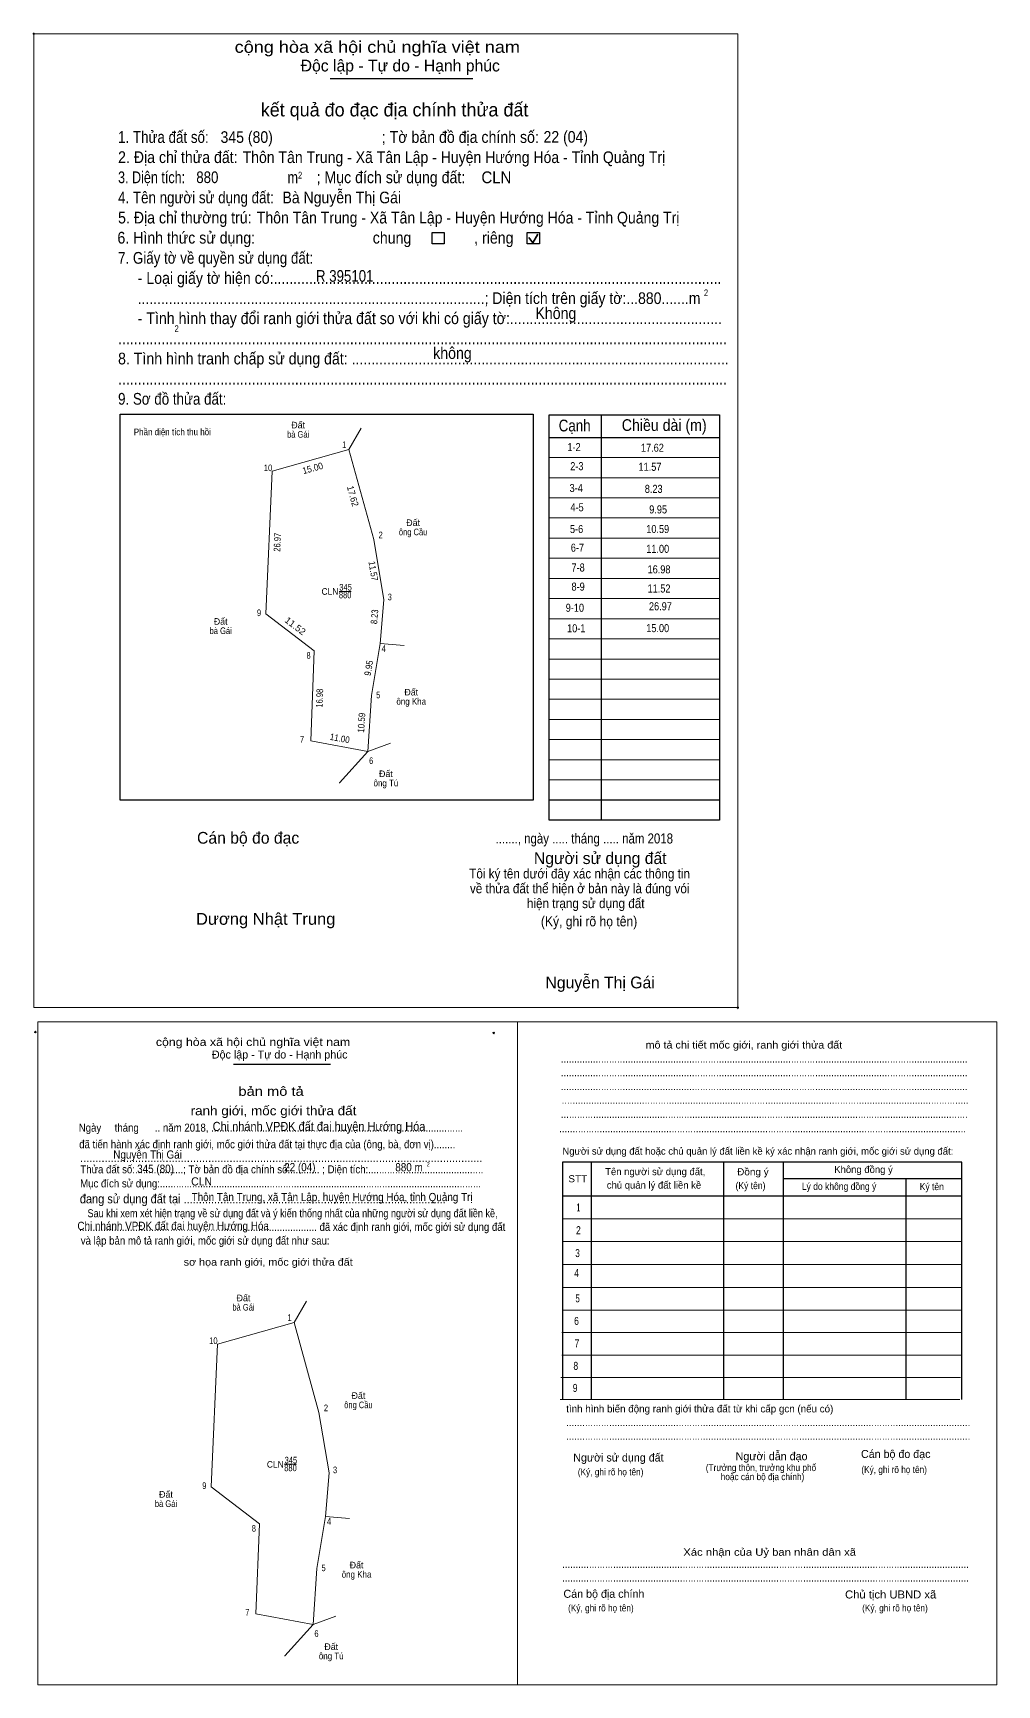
# Model space of a CAD drawing. Header units: metres. Extents: x 547634 to 549214, y 1835219 to 1835577.
# Drawn here: x 549032.4 to 549214.3, y 1835265.6 to 1835577.4 of the extents above; entities that cross this region are included whole.
import ezdxf
from ezdxf.enums import TextEntityAlignment as Align

# ---------------------------------------------------------------- set-up
doc = ezdxf.new("R2010")
doc.units = ezdxf.units.M
doc.header["$LTSCALE"] = 0.57
doc.header["$PDMODE"] = 32
doc.header["$PDSIZE"] = 0.285
doc.linetypes.add('DOTTED', pattern=[1.5, 0.3, -1.2])
for name, color, linetype, lineweight in [('1', 7, 'DOTTED', 13), ('10', 7, 'Continuous', 13), ('4', 7, 'Continuous', 13), ('6', 7, 'Continuous', 13), ('63', 7, 'Continuous', 13), ('7', 7, 'Continuous', 13)]:
    doc.layers.add(name, color=color, linetype=linetype, lineweight=lineweight)
doc.layers.add('25', color=7, linetype='Continuous')
doc.layers.add('30', color=7, linetype='Continuous')

msp = doc.modelspace()

# ---------------------------------------------------------------- linework, layer by layer
at = {"layer": '10'}
for p, q in [((549099.88, 1835443.34), (549095.61, 1835441.79)), ((549089.56, 1835278.62), (549085.29, 1835277.07))]:
    msp.add_line(p, q, dxfattribs=at)
for points in [[(549094.34, 1835502.8), (549091.98, 1835498.77), (549096.69, 1835481.79), (549098.58, 1835470.38), (549097.92, 1835462.18)], [(549095.61, 1835441.79), (549096.29, 1835452.36), (549097.92, 1835462.18), (549102.44, 1835461.8)], [(549090.26, 1835435.8), (549090.24, 1835435.87), (549095.61, 1835441.79)], [(549084.02, 1835338.08), (549081.66, 1835334.05), (549086.37, 1835317.07), (549088.26, 1835305.66), (549087.6, 1835297.46)], [(549085.29, 1835277.07), (549085.97, 1835287.64), (549087.6, 1835297.46), (549092.12, 1835297.08)], [(549079.94, 1835271.08), (549079.92, 1835271.15), (549085.29, 1835277.07)]]:
    msp.add_lwpolyline(points, dxfattribs=at)
at = {"layer": '4'}
for p, q in [((549091.98, 1835498.77), (549077.55, 1835494.69)), ((549095.61, 1835441.79), (549084.8, 1835443.8)), ((549081.66, 1835334.05), (549067.23, 1835329.97)), ((549085.29, 1835277.07), (549074.48, 1835279.08))]:
    msp.add_line(p, q, dxfattribs=at)
for points in [[(549084.8, 1835443.8), (549085.49, 1835460.77), (549076.33, 1835467.75), (549077.55, 1835494.69)], [(549074.48, 1835279.08), (549075.17, 1835296.05), (549066.01, 1835303.03), (549067.23, 1835329.97)]]:
    msp.add_lwpolyline(points, dxfattribs=at)
at = {"layer": '63'}
for p, q in [((549090.15, 1835472), (549092.46, 1835472)), ((549079.83, 1835307.28), (549082.14, 1835307.28))]:
    msp.add_line(p, q, dxfattribs=at)
at = {"layer": '7', "lineweight": 25}
for p, q in [((549088.51, 1835568.79), (549115.38, 1835568.79)), ((549129.82, 1835428.83), (549129.82, 1835505.3)), ((549139.64, 1835505.3), (549139.64, 1835428.83)), ((549129.82, 1835501.06), (549161.95, 1835501.06)), ((549161.95, 1835432.63), (549129.82, 1835432.63)), ((549161.95, 1835428.83), (549129.82, 1835428.83)), ((549070.26, 1835382.77), (549088.56, 1835382.77)), ((549137.72, 1835364.31), (549137.72, 1835319.52)), ((549162.68, 1835364.18), (549162.68, 1835319.52)), ((549173.94, 1835364.18), (549173.94, 1835319.52)), ((549173.94, 1835361.21), (549207.69, 1835361.21)), ((549197.11, 1835361.21), (549197.11, 1835319.52)), ((549132.3, 1835357.93), (549207.69, 1835357.93))]:
    msp.add_line(p, q, dxfattribs=at)
at = {"layer": '7', "lineweight": 35}
for p, q in [((549125.98, 1835538.76), (549126.74, 1835537.78)), ((549126.74, 1835537.78), (549127.66, 1835539.42))]:
    msp.add_line(p, q, dxfattribs=at)
at = {"layer": '7'}
for p, q in [((549129.82, 1835497.26), (549161.95, 1835497.26)), ((549129.82, 1835493.45), (549161.95, 1835493.45)), ((549129.82, 1835489.65), (549161.95, 1835489.65)), ((549129.82, 1835485.85), (549161.95, 1835485.85)), ((549129.82, 1835482.05), (549161.95, 1835482.05)), ((549129.82, 1835478.25), (549161.95, 1835478.25)), ((549129.82, 1835474.45), (549161.95, 1835474.45)), ((549129.82, 1835470.64), (549161.95, 1835470.64)), ((549129.82, 1835466.84), (549161.95, 1835466.84)), ((549129.82, 1835463.04), (549161.95, 1835463.04)), ((549129.82, 1835459.24), (549161.95, 1835459.24)), ((549129.82, 1835455.44), (549161.95, 1835455.44)), ((549129.82, 1835451.64), (549161.95, 1835451.64)), ((549129.82, 1835447.83), (549161.95, 1835447.83)), ((549129.82, 1835444.03), (549161.95, 1835444.03)), ((549129.82, 1835440.23), (549161.95, 1835440.23)), ((549129.82, 1835436.43), (549161.95, 1835436.43)), ((549129.82, 1835432.63), (549161.95, 1835432.63)), ((549132.3, 1835353.61), (549207.69, 1835353.61)), ((549132.3, 1835349.3), (549207.69, 1835349.3)), ((549132.3, 1835344.98), (549207.69, 1835344.98)), ((549132.3, 1835340.67), (549207.69, 1835340.67)), ((549132.3, 1835336.35), (549207.69, 1835336.35)), ((549132.17, 1835332.18), (549207.55, 1835332.18)), ((549132.3, 1835332.18), (549207.56, 1835332.18)), ((549132.17, 1835327.86), (549207.55, 1835327.86)), ((549132.03, 1835323.69), (549207.42, 1835323.69)), ((549132.03, 1835323.69), (549207.42, 1835323.69)), ((549131.9, 1835319.52), (549207.29, 1835319.52))]:
    msp.add_line(p, q, dxfattribs=at)
for points in [[(549032.56, 1835577.22), (549165.41, 1835577.22), (549165.41, 1835393.47), (549032.56, 1835393.47)], [(549033.33, 1835390.78), (549123.81, 1835390.78), (549123.81, 1835265.64), (549033.33, 1835265.64)], [(549123.81, 1835390.78), (549214.29, 1835390.78), (549214.29, 1835265.64), (549123.81, 1835265.64)], [(549123.81, 1835390.78), (549214.29, 1835390.78), (549214.29, 1835265.64), (549123.81, 1835265.64)]]:
    msp.add_lwpolyline(points, close=True, dxfattribs=at)
at = {"layer": '7', "lineweight": 25}
for points in [[(549107.73, 1835539.74), (549110.02, 1835539.74), (549110.02, 1835537.61), (549107.73, 1835537.61)], [(549125.68, 1835539.74), (549127.97, 1835539.74), (549127.97, 1835537.61), (549125.68, 1835537.61)], [(549048.85, 1835505.43), (549126.78, 1835505.43), (549126.78, 1835432.63), (549048.85, 1835432.63)]]:
    msp.add_lwpolyline(points, close=True, dxfattribs=at)
for points in [[(549129.82, 1835505.3), (549161.95, 1835505.3), (549161.95, 1835428.83)], [(549207.69, 1835319.52), (549207.69, 1835364.31), (549132.3, 1835364.31), (549132.3, 1835319.52)]]:
    msp.add_lwpolyline(points, dxfattribs=at)
at = {"layer": '7'}
for p in [(549032.56, 1835577.22), (549165.4, 1835393.47), (549032.85, 1835388.85), (549119.34, 1835388.67)]:
    msp.add_point(p, dxfattribs=at)

# ---------------------------------------------------------------- texts
at = {"layer": '1'}
for s, width, p in [('CLN', 0.95, (549088.445, 1835471.36)), ('880', 0.85, (549091.31, 1835470.7)), ('345', 0.85, (549091.385, 1835472.16)), ('CLN', 0.95, (549078.125, 1835306.64)), ('880', 0.85, (549080.99, 1835305.98)), ('345', 0.85, (549081.065, 1835307.44))]:
    msp.add_text(s, height=1.25, dxfattribs=dict(at, width=width)).set_placement(p, align=Align.CENTER)
at = {"layer": '25'}
for s, height, width, p in [('Chi nhánh VPĐK đất đai huyện Hướng Hóa', 1.72, 0.9, (549066.3, 1835370.18)), ('Nguyễn Thị Gái', 1.548, 0.9, (549047.56, 1835364.96)), ('345 (80)', 1.55, 0.9, (549052.06, 1835362.28)), ('22 (04)', 1.55, 0.9, (549079.8, 1835362.58)), ('880 m', 1.55, 0.9, (549100.77, 1835362.56)), ('2', 0.7751, 0.8, (549106.68, 1835363.51)), ('CLN', 1.548, 0.95, (549062.25, 1835359.89)), ('Thôn Tân Trung, xã Tân Lập, huyện Hướng Hóa, tỉnh Quảng Trị', 1.548, 0.9, (549062.34, 1835356.94)), ('Chi nhánh VPĐK đất đai huyện Hướng Hóa', 1.548, 0.9, (549040.79, 1835351.5))]:
    msp.add_text(s, height=height, dxfattribs=dict(at, width=width)).set_placement(p)
at = {"layer": '30', "width": 0.85}
for s, p in [('1-2', (549135.74, 1835498.47)), ('17.62', (549151.44, 1835498.35)), ('2-3', (549136.27, 1835494.87)), ('11.57', (549150.98, 1835494.75)), ('3-4', (549136.15, 1835490.75)), ('8.23', (549151.2, 1835490.59)), ('4-5', (549136.31, 1835487.11)), ('9.95', (549152.04, 1835486.71)), ('5-6', (549136.22, 1835483.01)), ('10.59', (549152.44, 1835483.01)), ('6-7', (549136.38, 1835479.49)), ('11.00', (549152.44, 1835479.27)), ('7-8', (549136.51, 1835475.75)), ('16.98', (549152.69, 1835475.4)), ('8-9', (549136.51, 1835472.14)), ('11.52', (549152.69, 1835471.79)), ('9-10', (549136.38, 1835468.15)), ('26.97', (549152.95, 1835468.43)), ('10-1', (549136.64, 1835464.28)), ('15.00', (549152.44, 1835464.31))]:
    msp.add_text(s, height=1.52, dxfattribs=at).set_placement(p, align=Align.RIGHT)
at = {"layer": '6'}
for s, height, width, p in [('CLN', 2.22, 0.95, (549117.02, 1835549.03)), ('Bà Nguyễn Thị Gái', 2.2, 0.9, (549079.48, 1835545.23))]:
    msp.add_text(s, height=height, dxfattribs=dict(at, width=width)).set_placement(p)
at = {"layer": '63'}
for p in [(549082.44, 1835502.76), (549104.13, 1835484.34), (549067.82, 1835465.7), (549103.78, 1835452.36), (549099, 1835436.96), (549072.12, 1835338.04), (549093.81, 1835319.62), (549057.5, 1835300.98), (549093.46, 1835287.64), (549088.68, 1835272.24)]:
    msp.add_text('Đất', height=1.25, dxfattribs=at).set_placement(p, align=Align.CENTER)
for s, width, p in [('Phần diện tích thu hồi', 0.9, (549058.7, 1835501.47)), ('bà Gái', 0.85, (549082.44, 1835501.01)), ('ông Cầu', 0.85, (549104.13, 1835482.59)), ('bà Gái', 0.85, (549067.82, 1835463.95)), ('ông Kha', 0.9, (549103.78, 1835450.61)), ('ông Tú', 0.9, (549099, 1835435.21)), ('bà Gái', 0.85, (549072.12, 1835336.29)), ('ông Cầu', 0.85, (549093.81, 1835317.87)), ('bà Gái', 0.85, (549057.5, 1835299.23)), ('ông Kha', 0.9, (549093.46, 1835285.89)), ('ông Tú', 0.9, (549088.68, 1835270.49))]:
    msp.add_text(s, height=1.25, dxfattribs=dict(at, width=width)).set_placement(p, align=Align.CENTER)
for s, width, p in [(' 1', 0.75, (549091.51, 1835499.06)), (' 10', 0.85, (549077.55, 1835494.69)), (' 2', 0.85, (549098.4, 1835482.02)), (' 3', 0.8, (549100.11, 1835470.32)), (' 9', 0.85, (549075.45, 1835467.34)), (' 8', 0.8, (549084.79, 1835459.29)), (' 4', 0.85, (549098.98, 1835460.59)), (' 5', 0.8, (549097.94, 1835451.83)), (' 7', 0.8, (549083.56, 1835443.45)), (' 6', 0.85, (549096.61, 1835439.43)), (' 1', 0.75, (549081.19, 1835334.34)), (' 10', 0.85, (549067.23, 1835329.97)), (' 2', 0.85, (549088.08, 1835317.3)), (' 3', 0.8, (549089.79, 1835305.6)), (' 9', 0.85, (549065.13, 1835302.62)), (' 8', 0.8, (549074.47, 1835294.57)), (' 4', 0.85, (549088.66, 1835295.87)), (' 5', 0.8, (549087.62, 1835287.11)), (' 7', 0.8, (549073.24, 1835278.73)), (' 6', 0.85, (549086.29, 1835274.71))]:
    msp.add_text(s, height=1.25, dxfattribs=dict(at, width=width)).set_placement(p, align=Align.RIGHT)
for s, rotation, width, p in [('15.00', 15.788, 0.95, (549085.35, 1835494.6429)), ('17.62', 285.503, 0.95, (549092.1506, 1835489.817)), ('26.97', 87.407, 0.85, (549079.1223, 1835481.2467)), ('11.57', 279.405, 0.9, (549096.0094, 1835475.7421)), ('11.52', 322.692, 1.05, (549081.5162, 1835464.986)), ('8.23', 85.398, 0.85, (549097.4543, 1835467.1599)), ('9.95', 80.576, 0.9, (549096.3628, 1835457.4327)), ('16.98', 87.672, 0.85, (549087.0938, 1835451.8246)), ('10.59', 86.319, 0.9, (549094.9987, 1835447.1849)), ('11.00', 349.467, 0.9, (549090.1907, 1835443.6566))]:
    msp.add_text(s, height=1.25, rotation=rotation, dxfattribs=dict(at, width=width)).set_placement(p, align=Align.CENTER)
at = {"layer": '7'}
for s, height, width, p in [('cộng hòa xã hội chủ nghĩa việt nam', 2.217, 1.15, (549070.46, 1835573.63)), ('1. Thửa đất số:', 2.217, 0.85, (549048.46, 1835556.63)), ('345 (80)', 2.2, 0.9, (549067.8, 1835556.63)), ('; Tờ bản đồ địa chính số:', 2.217, 0.9, (549098.22, 1835556.63)), ('22 (04)', 2.2, 0.9, (549128.74, 1835556.67)), ('2. Địa chỉ thửa đất:', 2.217, 0.9, (549048.46, 1835552.83)), ('Thôn Tân Trung - Xã Tân Lập - Huyện Hướng Hóa - Tỉnh Quảng Trị', 2.2, 0.9, (549071.96, 1835552.83)), ('3. Diện tích:', 2.217, 0.8, (549048.46, 1835549.03)), ('880', 2.2, 0.85, (549063.22, 1835549.05)), ('m', 2.217, 0.8, (549080.44, 1835549.03)), ('2', 1.267, 0.8, (549082.42, 1835549.91)), ('; Mục đích sử dụng đất:', 2.217, 0.9, (549085.92, 1835549.03)), ('4. Tên người sử dụng đất:', 2.217, 0.85, (549048.46, 1835545.23)), ('5. Địa chỉ thường trú:', 2.217, 0.9, (549048.46, 1835541.43)), ('Thôn Tân Trung - Xã Tân Lập - Huyện Hướng Hóa - Tỉnh Quảng Trị', 2.2, 0.9, (549074.64, 1835541.43)), ('6. Hình thức sử dụng:', 2.217, 0.9, (549048.34, 1835537.63)), ('chung                , riêng', 2.217, 0.9, (549096.52, 1835537.63)), ('7. Giấy tờ về quyền sử dụng đất:', 2.217, 0.85, (549048.46, 1835533.83)), ('     - Loại giấy tờ hiện có:..................................................................................................................', 2.217, 0.9, (549048.46, 1835530.03)), ('R 395101', 2.2, 0.85, (549085.8, 1835530.43)), ('     .........................................................................................; Diện tích trên giấy tờ:...880.......m', 2.2, 0.9, (549048.46, 1835526.23)), ('2', 1.267, 0.8, (549159, 1835527.71)), ('     - Tình hình thay đổi ranh giới thửa đất so với khi có giấy tờ:......................................................', 2.217, 0.9, (549048.46, 1835522.43)), ('Không', 2.22, 0.9, (549127.2, 1835523.39)), ('2', 1.267, 0.8, (549059.12, 1835520.95)), ('...........................................................................................................................................................', 2.217, 0.9, (549048.46, 1835518.63)), ('8. Tình hình tranh chấp sử dụng đất: ................................................................................................', 2.217, 0.9, (549048.46, 1835514.83)), ('không', 2.217, 0.9, (549107.92, 1835515.87)), ('9. Sơ đồ thửa đất:', 2.217, 0.85, (549048.46, 1835507.23)), ('...........................................................................................................................................................', 2.217, 0.9, (549048.46, 1835511.03)), ('Cạnh', 2.217, 0.85, (549131.6, 1835502.19)), ('Chiều dài (m)', 2.217, 0.9, (549143.5, 1835502.27)), ('......., ngày ..... tháng ..... năm 2018', 1.9, 0.85, (549119.68, 1835424.43)), ('Dương Nhật Trung', 2.22, 1.05, (549063.16, 1835409.09)), ('(Ký, ghi rõ họ tên)', 1.901, 0.9, (549128.24, 1835408.79)), ('cộng hòa xã hội chủ nghĩa việt nam', 1.51, 1.15, (549055.59, 1835386.22)), ('........................................................................................................................................................', 1.51, 0.9, (549132, 1835383.06)), ('........................................................................................................................................................', 1.51, 0.9, (549132, 1835380.49)), ('........................................................................................................................................................', 1.51, 0.9, (549132, 1835377.88)), ('........................................................................................................................................................', 1.51, 0.9, (549132.16, 1835375.31)), ('........................................................................................................................................................', 1.51, 0.9, (549132.02, 1835372.62)), ('Ngày     tháng      .. năm 2018, ..............................................................................................', 1.512, 0.9, (549041.04, 1835370.05)), ('........................................................................................................................................................', 1.51, 0.9, (549131.7, 1835369.91)), (' đã tiến hành xác định ranh giới, mốc giới thửa đất tại thực địa của (ông, bà, đơn vị)........', 1.51, 0.9, (549040.62, 1835366.92)), ('Thửa đất số:..................; Tờ bản đồ địa chính số:........... ; Diện tích:...........................................', 1.51, 0.9, (549041.34, 1835362.19)), ('....................................................................................................................................', 1.72, 0.9, (549041.3, 1835364.34)), ('Đồng ý', 1.338, 1.05, (549165.27, 1835361.81)), ('Mục đích sử dụng:........................................................................................................................', 1.51, 0.9, (549041.3, 1835359.53)), ('STT', 1.338, 1.05, (549133.42, 1835360.49)), ('(Ký tên)', 1.338, 0.9, (549164.97, 1835359.2)), ('Lý do không đồng ý', 1.338, 0.9, (549177.47, 1835359.06)), ('Ký tên', 1.338, 0.9, (549199.71, 1835359.01)), ('đang sử dụng đất tại ......................................................................................', 1.72, 0.9, (549041.25, 1835356.52)), ('Sau khi xem xét hiện trạng về sử dụng đất và ý kiến thống nhất của những người sử dụng đất liền kề,', 1.51, 0.85, (549042.69, 1835353.9)), ('......................................................................................... đã xác định ranh giới, mốc giới sử dụng đất', 1.507, 0.9, (549041.12, 1835351.33)), (' và lập bản mô tả ranh giới, mốc giới sử dụng đất như sau:', 1.51, 0.9, (549040.92, 1835348.74)), ('.......................................................................................................................................................', 1.51, 0.9, (549133.02, 1835314.48)), ('.......................................................................................................................................................', 1.51, 0.9, (549133.02, 1835311.91)), ('(Ký, ghi rõ họ tên)', 1.294, 0.9, (549188.7, 1835305.64)), ('(Ký, ghi rõ họ tên)', 1.294, 0.9, (549135.21, 1835305.19)), ('........................................................................................................................................................', 1.51, 0.9, (549132.26, 1835287.73)), ('........................................................................................................................................................', 1.51, 0.9, (549132.26, 1835285.16)), ('Chủ tịch UBND xã', 1.51, 1.05, (549185.63, 1835281.96)), ('(Ký, ghi rõ họ tên)', 1.294, 0.9, (549133.37, 1835279.52)), ('(Ký, ghi rõ họ tên)', 1.294, 0.9, (549188.86, 1835279.52))]:
    msp.add_text(s, height=height, dxfattribs=dict(at, width=width)).set_placement(p)
for s, height, p in [('Độc lập - Tự do - Hạnh phúc', 2.217, (549082.92, 1835570.11)), ('Cán bộ đo đạc', 2.217, (549063.36, 1835424.39)), ('Người sử dụng đất', 2.217, (549126.92, 1835420.55)), ('Nguyễn Thị Gái', 2.22, (549129.1, 1835397.09)), ('Độc lập - Tự do - Hạnh phúc', 1.51, (549066.16, 1835383.85)), ('Người sử dụng đất hoặc chủ quản lý đất liền kề ký xác nhận ranh giới, mốc giới sử dụng đất:', 1.338, (549132.3, 1835365.71)), ('Tên người sử dụng đất,', 1.338, (549140.37, 1835361.84)), ('Không đồng ý', 1.338, (549183.6, 1835362.25)), ('chủ quản lý đất liền kề', 1.338, (549140.68, 1835359.3)), ('tình hình biến động ranh giới thửa đất từ khi cấp gcn (nếu có)', 1.381, (549133.02, 1835317.07)), ('Người dẫn đạo', 1.51, (549164.98, 1835308.05)), ('Cán bộ đo đạc', 1.507, (549188.64, 1835308.47)), ('Người sử dụng đất', 1.51, (549134.34, 1835307.8)), ('Cán bộ địa chính', 1.51, (549132.5, 1835282.09))]:
    msp.add_text(s, height=height, dxfattribs=at).set_placement(p)
for s, height, p in [('kết quả đo đạc địa chính thửa đất', 2.534, (549100.63, 1835561.63)), ('.', 0.6336, (549165.4167, 1835393.15))]:
    msp.add_text(s, height=height, dxfattribs=at).set_placement(p, align=Align.CENTER)
for s, height, width, p in [('Tôi ký tên dưới đây xác nhận các thông tin', 1.832, 0.9, (549135.54, 1835417.83)), ('về thửa đất thể hiện ở bản này là đúng vói', 1.832, 0.9, (549135.565, 1835415.03)), ('hiện trạng sử dụng đất', 1.832, 0.9, (549136.695, 1835412.23)), ('mô tả chi tiết mốc giới, ranh giới thửa đất', 1.381, 1.1, (549166.545, 1835385.74)), ('bản mô tả', 1.726, 1.2, (549077.325, 1835376.81)), ('ranh giới, mốc giới thửa đất', 1.726, 1.1, (549077.785, 1835373.14)), ('1', 1.51, 0.65, (549135.31, 1835354.99)), ('2', 1.51, 0.8, (549135.32, 1835350.7)), ('3', 1.51, 0.75, (549135.155, 1835346.38)), ('sơ họa ranh giới, mốc giới thửa đất', 1.381, 1.1, (549076.78, 1835344.76)), ('4', 1.51, 0.8, (549134.985, 1835342.61)), ('5', 1.51, 0.75, (549135.165, 1835337.84)), ('6', 1.51, 0.8, (549134.96, 1835333.58)), ('7', 1.507, 0.8, (549135.04, 1835329.36)), ('8', 1.507, 0.8, (549134.82, 1835325.1)), ('9', 1.507, 0.8, (549134.695, 1835320.94)), ('(Trưởng thôn, trưởng khu phố', 1.294, 0.9, (549169.765, 1835306)), ('hoặc cán bộ địa chính)', 1.294, 0.9, (549170.055, 1835304.29)), ('Xác nhận của Uỷ ban nhân dân xã', 1.381, 1.15, (549171.4, 1835290.02))]:
    msp.add_text(s, height=height, dxfattribs=dict(at, width=width)).set_placement(p, align=Align.CENTER)

doc.saveas('drawing.dxf')
